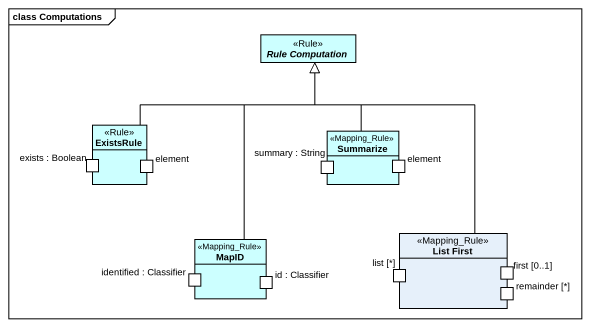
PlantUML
@startuml
mainframe class Computations
allowmixing
hide circle
hide empty members
abstract class "Rule Computation" as Rule_Computation <<Rule>> #CCFFFF
rectangle ExistsRule <<Rule>> #CCFFFF {
  port "exists : Boolean" as exists_Boolean
  port element
}
rectangle Summarize <<Mapping_Rule>> #CCFFFF {
  port "summary : String" as summary_String
  port "element" as element_2
}
rectangle MapID <<Mapping_Rule>> #CCFFFF {
  port "identified : Classifier" as identified_Classifier
  port "id : Classifier" as id_Classifier
}
rectangle "List First" as List_First <<Mapping_Rule>> {
  port "list [*]" as list
  port "first [0..1]" as first_0_1
  port "remainder [*]" as remainder
}
ExistsRule -right-|> Rule_Computation
Summarize -up-|> Rule_Computation
MapID -up-|> Rule_Computation
List_First -up-|> Rule_Computation
@enduml
